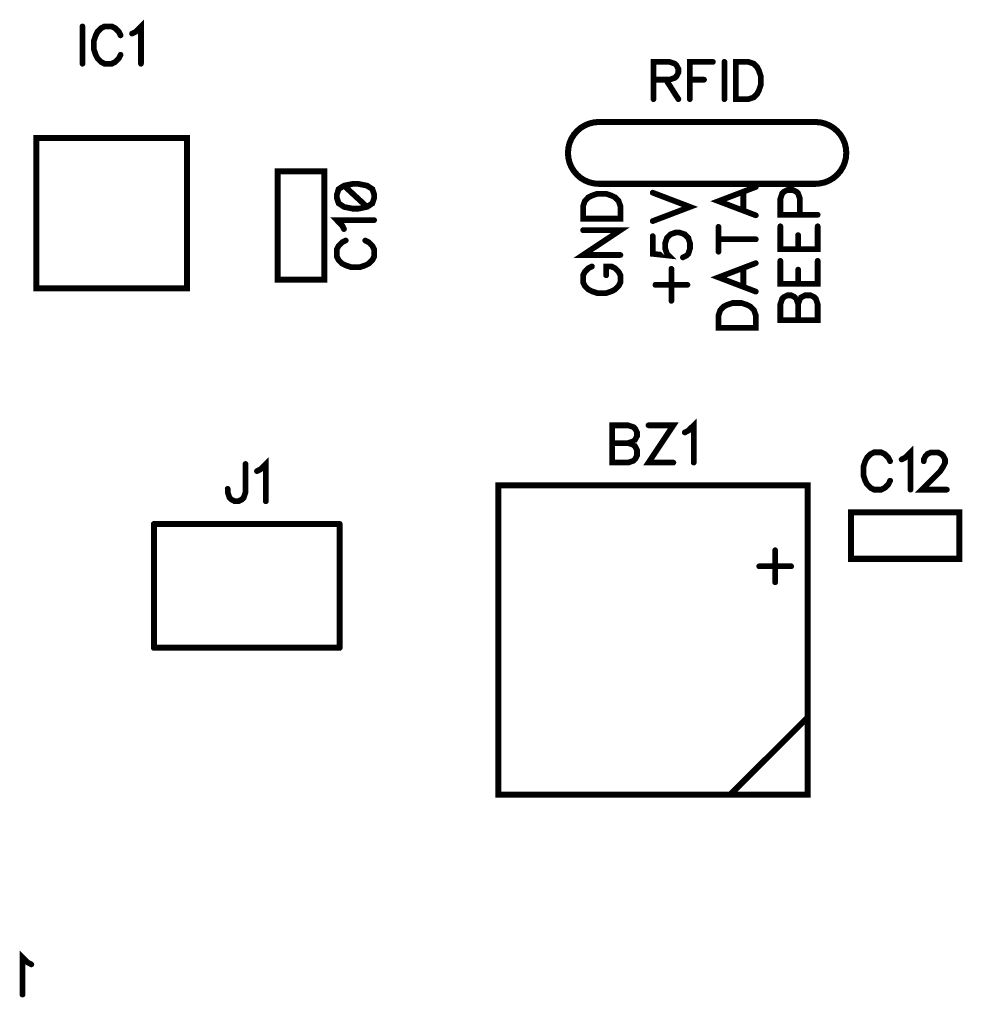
# Model space of a CAD drawing. Extents: x 0.01 to 6.15, y 0 to 8.66.
# Drawn here: x 4.608 to 6.131, y 4.597 to 6.178 of the extents above; entities that cross this region are included whole.
import ezdxf

# ---------------------------------------------------------------- set-up
doc = ezdxf.new("R2010")
doc.units = 0
doc.layers.add('Top_Silk', color=2, linetype='CONTINUOUS')

msp = doc.modelspace()

# ---------------------------------------------------------------- linework, layer by layer
at = {"layer": 'Top_Silk', "linetype": 'CONTINUOUS'}
for points, const_width in [([(4.7093, 6.1666), (4.7093, 6.1063)], 0.0093), ([(4.7709, 6.1522), (4.768, 6.1579), (4.7622, 6.1637), (4.7565, 6.1666), (4.7451, 6.1666), (4.7393, 6.1637), (4.7336, 6.1579), (4.7307, 6.1522), (4.7278, 6.1436), (4.7278, 6.1292), (4.7307, 6.1207), (4.7336, 6.1149), (4.7393, 6.1092), (4.7451, 6.1063), (4.7565, 6.1063), (4.7622, 6.1092), (4.768, 6.1149), (4.7709, 6.1207)], 0.0093), ([(4.7894, 6.155), (4.7952, 6.1579), (4.8038, 6.1665), (4.8038, 6.1063)], 0.0093), ([(5.632, 6.0805), (5.6578, 6.0805), (5.6664, 6.0835), (5.6693, 6.0863), (5.6722, 6.092), (5.6722, 6.0978), (5.6693, 6.1035), (5.6664, 6.1064), (5.6578, 6.1093), (5.632, 6.1093), (5.632, 6.049)], 0.0093), ([(5.728, 6.1093), (5.6907, 6.1093), (5.6907, 6.049)], 0.0093), ([(5.7466, 6.1093), (5.7466, 6.049)], 0.0093), ([(5.7651, 6.1093), (5.7651, 6.049), (5.7852, 6.049), (5.7938, 6.0519), (5.7996, 6.0576), (5.8024, 6.0634), (5.8053, 6.0719), (5.8053, 6.0863), (5.8024, 6.0949), (5.7996, 6.1006), (5.7938, 6.1064), (5.7852, 6.1093), (5.7651, 6.1093)], 0.0093), ([(5.6521, 6.0805), (5.6722, 6.049)], 0.0093), ([(5.6907, 6.0805), (5.7136, 6.0805)], 0.0093), ([(5.5436, 6.0121), (5.5358, 6.0115), (5.5282, 6.0096), (5.521, 6.0066), (5.5143, 6.0025), (5.5084, 5.9974), (5.5033, 5.9915), (5.4992, 5.9848), (5.4962, 5.9776), (5.4944, 5.9699), (5.4938, 5.9621), (5.4944, 5.9543), (5.4962, 5.9467), (5.4992, 5.9395), (5.5033, 5.9328), (5.5084, 5.9268), (5.5143, 5.9217), (5.521, 5.9176), (5.5282, 5.9146), (5.5358, 5.9128), (5.5436, 5.9121)], 0.0098), ([(5.8936, 6.0121), (5.5436, 6.0121)], 0.0098), ([(5.8936, 5.9121), (5.9014, 5.9128), (5.909, 5.9146), (5.9163, 5.9176), (5.9229, 5.9217), (5.9289, 5.9268), (5.934, 5.9328), (5.9381, 5.9395), (5.9411, 5.9467), (5.9429, 5.9543), (5.9435, 5.9621), (5.9429, 5.9699), (5.9411, 5.9776), (5.9381, 5.9848), (5.934, 5.9915), (5.9289, 5.9974), (5.9229, 6.0025), (5.9163, 6.0066), (5.909, 6.0096), (5.9014, 6.0115), (5.8936, 6.0121)], 0.0098), ([(4.6349, 5.9863), (4.8781, 5.9863), (4.8781, 5.7431), (4.6349, 5.7431), (4.6349, 5.9863)], 0.0098), ([(5.0248, 5.7571), (5.1, 5.7571), (5.1, 5.9324), (5.0248, 5.9324), (5.0248, 5.7571)], 0.0098), ([(5.1204, 5.8892), (5.1232, 5.8806), (5.1319, 5.8748), (5.1462, 5.8719), (5.1548, 5.8719), (5.1691, 5.8748), (5.1778, 5.8806), (5.1806, 5.8892), (5.1806, 5.8949), (5.1778, 5.9035), (5.1691, 5.9092), (5.1548, 5.9121), (5.1462, 5.9121), (5.1319, 5.9092), (5.1232, 5.9035), (5.1204, 5.8949), (5.1204, 5.8892)], 0.0093), ([(5.1319, 5.9092), (5.1691, 5.8748)], 0.0093), ([(5.8936, 5.9121), (5.5436, 5.9121)], 0.0098), ([(5.5182, 5.8558), (5.5785, 5.8558), (5.5785, 5.8759), (5.5756, 5.8845), (5.5699, 5.8903), (5.5641, 5.8931), (5.5556, 5.896), (5.5412, 5.896), (5.5326, 5.8931), (5.5268, 5.8903), (5.5211, 5.8845), (5.5182, 5.8759), (5.5182, 5.8558)], 0.0093), ([(5.6307, 5.8519), (5.691, 5.8748), (5.6307, 5.8978)], 0.0093), ([(5.7973, 5.9071), (5.737, 5.8841), (5.7973, 5.8612)], 0.0093), ([(5.7772, 5.8698), (5.7772, 5.8985)], 0.0093), ([(5.8686, 5.8621), (5.8686, 5.8879), (5.8657, 5.8965), (5.8628, 5.8994), (5.8571, 5.9022), (5.8485, 5.9022), (5.8428, 5.8994), (5.8399, 5.8965), (5.837, 5.8879), (5.837, 5.8621), (5.8973, 5.8621)], 0.0093), ([(5.1319, 5.839), (5.1289, 5.8448), (5.1204, 5.8534), (5.1806, 5.8534)], 0.0093), ([(5.5182, 5.8372), (5.5785, 5.8372), (5.5182, 5.7971), (5.5785, 5.7971)], 0.0093), ([(5.6308, 5.8276), (5.6308, 5.7989), (5.6566, 5.7961), (5.6538, 5.7989), (5.6508, 5.8076), (5.6508, 5.8161), (5.6538, 5.8247), (5.6595, 5.8305), (5.6681, 5.8334), (5.6738, 5.8334), (5.6824, 5.8305), (5.6882, 5.8247), (5.691, 5.8161), (5.691, 5.8076), (5.6882, 5.7989), (5.6853, 5.7961), (5.6796, 5.7932)], 0.0093), ([(5.737, 5.8024), (5.737, 5.8426)], 0.0093), ([(5.837, 5.8435), (5.837, 5.8063), (5.8973, 5.8063), (5.8973, 5.8435)], 0.0093), ([(5.1346, 5.8205), (5.1289, 5.8176), (5.1232, 5.8119), (5.1203, 5.8062), (5.1203, 5.7947), (5.1232, 5.7889), (5.1289, 5.7832), (5.1346, 5.7803), (5.1433, 5.7774), (5.1577, 5.7774), (5.1662, 5.7803), (5.172, 5.7832), (5.1777, 5.7889), (5.1806, 5.7947), (5.1806, 5.8062), (5.1777, 5.8119), (5.172, 5.8176), (5.1662, 5.8205)], 0.0093), ([(5.737, 5.8225), (5.7973, 5.8225)], 0.0093), ([(5.8657, 5.8063), (5.8657, 5.8292)], 0.0093), ([(5.7973, 5.7839), (5.737, 5.7609), (5.7973, 5.7379)], 0.0093), ([(5.837, 5.7877), (5.837, 5.7504), (5.8973, 5.7504), (5.8973, 5.7877)], 0.0093), ([(5.5326, 5.7785), (5.5268, 5.7757), (5.5211, 5.7699), (5.5182, 5.7642), (5.5182, 5.7527), (5.5211, 5.747), (5.5268, 5.7413), (5.5326, 5.7383), (5.5412, 5.7355), (5.5556, 5.7355), (5.5641, 5.7383), (5.5699, 5.7413), (5.5756, 5.747), (5.5785, 5.7527), (5.5785, 5.7642), (5.5756, 5.7699), (5.5699, 5.7757), (5.5641, 5.7785), (5.5556, 5.7785), (5.5556, 5.7642)], 0.0093), ([(5.6609, 5.723), (5.6609, 5.7746)], 0.0093), ([(5.7772, 5.7466), (5.7772, 5.7753)], 0.0093), ([(5.8657, 5.7504), (5.8657, 5.7734)], 0.0093), ([(5.6351, 5.7488), (5.6867, 5.7488)], 0.0093), ([(5.737, 5.6792), (5.7973, 5.6792), (5.7973, 5.6993), (5.7944, 5.7079), (5.7887, 5.7137), (5.7829, 5.7166), (5.7743, 5.7194), (5.7599, 5.7194), (5.7513, 5.7166), (5.7456, 5.7137), (5.7399, 5.7079), (5.737, 5.6993), (5.737, 5.6792)], 0.0093), ([(5.837, 5.6917), (5.8973, 5.6917), (5.8973, 5.7176), (5.8944, 5.7262), (5.8915, 5.7291), (5.8858, 5.7319), (5.8772, 5.7319), (5.8714, 5.7291), (5.8686, 5.7262), (5.8657, 5.7176), (5.8628, 5.7262), (5.86, 5.7291), (5.8543, 5.7319), (5.8485, 5.7319), (5.8428, 5.7291), (5.8399, 5.7262), (5.837, 5.7176), (5.837, 5.6917)], 0.0093), ([(5.8657, 5.6917), (5.8657, 5.7176)], 0.0093), ([(5.5652, 5.5217), (5.5652, 5.4614), (5.591, 5.4614), (5.5996, 5.4643), (5.6025, 5.4672), (5.6054, 5.4729), (5.6054, 5.4815), (5.6025, 5.4873), (5.5996, 5.4901), (5.591, 5.493), (5.5996, 5.4959), (5.6025, 5.4987), (5.6054, 5.5044), (5.6054, 5.5102), (5.6025, 5.5159), (5.5996, 5.5188), (5.591, 5.5217), (5.5652, 5.5217)], 0.0093), ([(5.6239, 5.5217), (5.6641, 5.5217), (5.6239, 5.4614), (5.6641, 5.4614)], 0.0093), ([(5.6826, 5.5101), (5.6884, 5.5131), (5.697, 5.5216), (5.697, 5.4614)], 0.0093), ([(5.5652, 5.493), (5.591, 5.493)], 0.0093), ([(6.0329, 5.4665), (6.0386, 5.4694), (6.0473, 5.4779), (6.0473, 5.4177)], 0.0093), ([(6.0143, 5.4637), (6.0115, 5.4694), (6.0057, 5.4751), (6, 5.478), (5.9885, 5.478), (5.9828, 5.4751), (5.9771, 5.4694), (5.9741, 5.4637), (5.9713, 5.4551), (5.9713, 5.4407), (5.9741, 5.4321), (5.9771, 5.4263), (5.9828, 5.4206), (5.9885, 5.4177), (6, 5.4177), (6.0057, 5.4206), (6.0115, 5.4263), (6.0143, 5.4321)], 0.0093), ([(6.0687, 5.4636), (6.0687, 5.4665), (6.0716, 5.4722), (6.0744, 5.4751), (6.0802, 5.4779), (6.0917, 5.4779), (6.0974, 5.4751), (6.1002, 5.4722), (6.1031, 5.4665), (6.1031, 5.4608), (6.1002, 5.455), (6.0945, 5.4464), (6.0658, 5.4177), (6.106, 5.4177)], 0.0093), ([(4.9727, 5.4592), (4.9727, 5.4133), (4.9698, 5.4047), (4.9669, 5.4018), (4.9612, 5.3989), (4.9554, 5.3989), (4.9497, 5.4018), (4.9469, 5.4047), (4.944, 5.4133), (4.944, 5.419)], 0.0093), ([(4.9912, 5.4476), (4.997, 5.4506), (5.0056, 5.4591), (5.0056, 5.3989)], 0.0093), ([(5.3811, 5.4245), (5.8811, 5.4245), (5.8811, 4.9245), (5.3811, 4.9245), (5.3811, 5.4245)], 0.0098), ([(5.951, 5.3809), (6.1263, 5.3809), (6.1263, 5.3058), (5.951, 5.3058), (5.951, 5.3809)], 0.0098), ([(4.8248, 5.362), (5.1248, 5.362)], 0.0098), ([(4.8248, 5.162), (4.8248, 5.362)], 0.0098), ([(5.1248, 5.162), (5.1248, 5.362)], 0.0098), ([(5.8286, 5.3197), (5.8286, 5.268)], 0.0093), ([(5.8028, 5.2938), (5.8545, 5.2938)], 0.0093), ([(4.8248, 5.162), (5.1248, 5.162)], 0.0098), ([(4.9331, 5.162), (5.1248, 5.162)], 0.0098), ([(5.8811, 5.0495), (5.756, 4.9245)], 0.0098), ([(4.6267, 4.6501), (4.621, 4.653), (4.6123, 4.6615), (4.6123, 4.6013)], 0.0093)]:
    msp.add_lwpolyline(points, dxfattribs=dict(at, const_width=const_width))
for points, const_width in [([(4.707, 6.1666, 1), (4.7116, 6.1666, 1), (4.707, 6.1666, 1)], 0.0046), ([(4.7685, 6.1522, 1), (4.7732, 6.1522, 1), (4.7685, 6.1522, 1)], 0.0046), ([(4.7871, 6.155, 1), (4.7917, 6.155, 1), (4.7871, 6.155, 1)], 0.0046), ([(4.7685, 6.1207, 1), (4.7732, 6.1207, 1), (4.7685, 6.1207, 1)], 0.0046), ([(4.707, 6.1063, 1), (4.7116, 6.1063, 1), (4.707, 6.1063, 1)], 0.0046), ([(4.8015, 6.1063, 1), (4.8061, 6.1063, 1), (4.8015, 6.1063, 1)], 0.0046), ([(5.7257, 6.1093, 1), (5.7303, 6.1093, 1), (5.7257, 6.1093, 1)], 0.0046), ([(5.7442, 6.1093, 1), (5.7489, 6.1093, 1), (5.7442, 6.1093, 1)], 0.0046), ([(5.7628, 6.1093, 1), (5.7674, 6.1093, 1), (5.7628, 6.1093, 1)], 0.0046), ([(5.6297, 6.0805, 1), (5.6343, 6.0805, 1), (5.6297, 6.0805, 1)], 0.0046), ([(5.6498, 6.0805, 1), (5.6544, 6.0805, 1), (5.6498, 6.0805, 1)], 0.0046), ([(5.6884, 6.0805, 1), (5.693, 6.0805, 1), (5.6884, 6.0805, 1)], 0.0046), ([(5.7113, 6.0805, 1), (5.716, 6.0805, 1), (5.7113, 6.0805, 1)], 0.0046), ([(5.6297, 6.049, 1), (5.6343, 6.049, 1), (5.6297, 6.049, 1)], 0.0046), ([(5.6698, 6.049, 1), (5.6745, 6.049, 1), (5.6698, 6.049, 1)], 0.0046), ([(5.6884, 6.049, 1), (5.693, 6.049, 1), (5.6884, 6.049, 1)], 0.0046), ([(5.7442, 6.049, 1), (5.7489, 6.049, 1), (5.7442, 6.049, 1)], 0.0046), ([(5.5412, 6.0121, 1), (5.5461, 6.0121, 1), (5.5412, 6.0121, 1)], 0.0049), ([(5.5412, 6.0121, 1), (5.5461, 6.0121, 1), (5.5412, 6.0121, 1)], 0.0049), ([(5.8912, 6.0121, 1), (5.8961, 6.0121, 1), (5.8912, 6.0121, 1)], 0.0049), ([(5.8912, 6.0121, 1), (5.8961, 6.0121, 1), (5.8912, 6.0121, 1)], 0.0049), ([(5.1295, 5.9092, 1), (5.1342, 5.9092, 1), (5.1295, 5.9092, 1)], 0.0046), ([(5.5412, 5.9121, 1), (5.5461, 5.9121, 1), (5.5412, 5.9121, 1)], 0.0049), ([(5.5412, 5.9121, 1), (5.5461, 5.9121, 1), (5.5412, 5.9121, 1)], 0.0049), ([(5.8912, 5.9121, 1), (5.8961, 5.9121, 1), (5.8912, 5.9121, 1)], 0.0049), ([(5.8912, 5.9121, 1), (5.8961, 5.9121, 1), (5.8912, 5.9121, 1)], 0.0049), ([(5.6284, 5.8978, 1), (5.6331, 5.8978, 1), (5.6284, 5.8978, 1)], 0.0046), ([(5.7749, 5.8985, 1), (5.7795, 5.8985, 1), (5.7749, 5.8985, 1)], 0.0046), ([(5.795, 5.9071, 1), (5.7996, 5.9071, 1), (5.795, 5.9071, 1)], 0.0046), ([(5.1181, 5.8892, 1), (5.1227, 5.8892, 1), (5.1181, 5.8892, 1)], 0.0046), ([(5.1668, 5.8748, 1), (5.1714, 5.8748, 1), (5.1668, 5.8748, 1)], 0.0046), ([(5.7749, 5.8698, 1), (5.7795, 5.8698, 1), (5.7749, 5.8698, 1)], 0.0046), ([(5.795, 5.8612, 1), (5.7996, 5.8612, 1), (5.795, 5.8612, 1)], 0.0046), ([(5.8663, 5.8621, 1), (5.8709, 5.8621, 1), (5.8663, 5.8621, 1)], 0.0046), ([(5.895, 5.8621, 1), (5.8996, 5.8621, 1), (5.895, 5.8621, 1)], 0.0046), ([(5.1783, 5.8534, 1), (5.1829, 5.8534, 1), (5.1783, 5.8534, 1)], 0.0046), ([(5.5159, 5.8558, 1), (5.5205, 5.8558, 1), (5.5159, 5.8558, 1)], 0.0046), ([(5.6284, 5.8519, 1), (5.6331, 5.8519, 1), (5.6284, 5.8519, 1)], 0.0046), ([(5.1295, 5.839, 1), (5.1342, 5.839, 1), (5.1295, 5.839, 1)], 0.0046), ([(5.5159, 5.8372, 1), (5.5205, 5.8372, 1), (5.5159, 5.8372, 1)], 0.0046), ([(5.7347, 5.8426, 1), (5.7393, 5.8426, 1), (5.7347, 5.8426, 1)], 0.0046), ([(5.8347, 5.8435, 1), (5.8393, 5.8435, 1), (5.8347, 5.8435, 1)], 0.0046), ([(5.895, 5.8435, 1), (5.8996, 5.8435, 1), (5.895, 5.8435, 1)], 0.0046), ([(5.1323, 5.8205, 1), (5.137, 5.8205, 1), (5.1323, 5.8205, 1)], 0.0046), ([(5.1639, 5.8205, 1), (5.1685, 5.8205, 1), (5.1639, 5.8205, 1)], 0.0046), ([(5.6285, 5.8276, 1), (5.6331, 5.8276, 1), (5.6285, 5.8276, 1)], 0.0046), ([(5.7347, 5.8225, 1), (5.7393, 5.8225, 1), (5.7347, 5.8225, 1)], 0.0046), ([(5.795, 5.8225, 1), (5.7996, 5.8225, 1), (5.795, 5.8225, 1)], 0.0046), ([(5.8634, 5.8292, 1), (5.868, 5.8292, 1), (5.8634, 5.8292, 1)], 0.0046), ([(5.7347, 5.8024, 1), (5.7393, 5.8024, 1), (5.7347, 5.8024, 1)], 0.0046), ([(5.8634, 5.8063, 1), (5.868, 5.8063, 1), (5.8634, 5.8063, 1)], 0.0046), ([(5.5762, 5.7971, 1), (5.5808, 5.7971, 1), (5.5762, 5.7971, 1)], 0.0046), ([(5.6772, 5.7932, 1), (5.6819, 5.7932, 1), (5.6772, 5.7932, 1)], 0.0046), ([(5.795, 5.7839, 1), (5.7996, 5.7839, 1), (5.795, 5.7839, 1)], 0.0046), ([(5.8347, 5.7877, 1), (5.8393, 5.7877, 1), (5.8347, 5.7877, 1)], 0.0046), ([(5.895, 5.7877, 1), (5.8996, 5.7877, 1), (5.895, 5.7877, 1)], 0.0046), ([(5.5302, 5.7785, 1), (5.5349, 5.7785, 1), (5.5302, 5.7785, 1)], 0.0046), ([(5.6586, 5.7746, 1), (5.6633, 5.7746, 1), (5.6586, 5.7746, 1)], 0.0046), ([(5.7749, 5.7753, 1), (5.7795, 5.7753, 1), (5.7749, 5.7753, 1)], 0.0046), ([(5.8634, 5.7734, 1), (5.868, 5.7734, 1), (5.8634, 5.7734, 1)], 0.0046), ([(5.5533, 5.7642, 1), (5.5579, 5.7642, 1), (5.5533, 5.7642, 1)], 0.0046), ([(5.6328, 5.7488, 1), (5.6374, 5.7488, 1), (5.6328, 5.7488, 1)], 0.0046), ([(5.6844, 5.7488, 1), (5.6891, 5.7488, 1), (5.6844, 5.7488, 1)], 0.0046), ([(5.7749, 5.7466, 1), (5.7795, 5.7466, 1), (5.7749, 5.7466, 1)], 0.0046), ([(5.795, 5.7379, 1), (5.7996, 5.7379, 1), (5.795, 5.7379, 1)], 0.0046), ([(5.8634, 5.7504, 1), (5.868, 5.7504, 1), (5.8634, 5.7504, 1)], 0.0046), ([(5.6586, 5.723, 1), (5.6633, 5.723, 1), (5.6586, 5.723, 1)], 0.0046), ([(5.8634, 5.7176, 1), (5.868, 5.7176, 1), (5.8634, 5.7176, 1)], 0.0046), ([(5.8347, 5.6917, 1), (5.8393, 5.6917, 1), (5.8347, 5.6917, 1)], 0.0046), ([(5.8634, 5.6917, 1), (5.868, 5.6917, 1), (5.8634, 5.6917, 1)], 0.0046), ([(5.7347, 5.6792, 1), (5.7393, 5.6792, 1), (5.7347, 5.6792, 1)], 0.0046), ([(5.5628, 5.5217, 1), (5.5675, 5.5217, 1), (5.5628, 5.5217, 1)], 0.0046), ([(5.6216, 5.5217, 1), (5.6262, 5.5217, 1), (5.6216, 5.5217, 1)], 0.0046), ([(5.6803, 5.5101, 1), (5.6849, 5.5101, 1), (5.6803, 5.5101, 1)], 0.0046), ([(5.5628, 5.493, 1), (5.5675, 5.493, 1), (5.5628, 5.493, 1)], 0.0046), ([(5.5887, 5.493, 1), (5.5933, 5.493, 1), (5.5887, 5.493, 1)], 0.0046), ([(6.0306, 5.4665, 1), (6.0352, 5.4665, 1), (6.0306, 5.4665, 1)], 0.0046), ([(4.9704, 5.4592, 1), (4.975, 5.4592, 1), (4.9704, 5.4592, 1)], 0.0046), ([(5.6618, 5.4614, 1), (5.6664, 5.4614, 1), (5.6618, 5.4614, 1)], 0.0046), ([(5.6947, 5.4614, 1), (5.6993, 5.4614, 1), (5.6947, 5.4614, 1)], 0.0046), ([(6.012, 5.4637, 1), (6.0167, 5.4637, 1), (6.012, 5.4637, 1)], 0.0046), ([(6.0664, 5.4636, 1), (6.071, 5.4636, 1), (6.0664, 5.4636, 1)], 0.0046), ([(4.9889, 5.4476, 1), (4.9935, 5.4476, 1), (4.9889, 5.4476, 1)], 0.0046), ([(4.9416, 5.419, 1), (4.9463, 5.419, 1), (4.9416, 5.419, 1)], 0.0046), ([(6.012, 5.4321, 1), (6.0167, 5.4321, 1), (6.012, 5.4321, 1)], 0.0046), ([(6.0449, 5.4177, 1), (6.0496, 5.4177, 1), (6.0449, 5.4177, 1)], 0.0046), ([(6.1037, 5.4177, 1), (6.1083, 5.4177, 1), (6.1037, 5.4177, 1)], 0.0046), ([(5.0033, 5.3989, 1), (5.0079, 5.3989, 1), (5.0033, 5.3989, 1)], 0.0046), ([(4.8223, 5.362, 1), (4.8272, 5.362, 1), (4.8223, 5.362, 1)], 0.0049), ([(4.8223, 5.362, 1), (4.8272, 5.362, 1), (4.8223, 5.362, 1)], 0.0049), ([(5.1223, 5.362, 1), (5.1272, 5.362, 1), (5.1223, 5.362, 1)], 0.0049), ([(5.1223, 5.362, 1), (5.1272, 5.362, 1), (5.1223, 5.362, 1)], 0.0049), ([(5.8263, 5.3197, 1), (5.8309, 5.3197, 1), (5.8263, 5.3197, 1)], 0.0046), ([(5.8005, 5.2938, 1), (5.8051, 5.2938, 1), (5.8005, 5.2938, 1)], 0.0046), ([(5.8521, 5.2938, 1), (5.8568, 5.2938, 1), (5.8521, 5.2938, 1)], 0.0046), ([(5.8263, 5.268, 1), (5.8309, 5.268, 1), (5.8263, 5.268, 1)], 0.0046), ([(4.8223, 5.162, 1), (4.8272, 5.162, 1), (4.8223, 5.162, 1)], 0.0049), ([(4.8223, 5.162, 1), (4.8272, 5.162, 1), (4.8223, 5.162, 1)], 0.0049), ([(4.9306, 5.162, 1), (4.9355, 5.162, 1), (4.9306, 5.162, 1)], 0.0049), ([(5.1223, 5.162, 1), (5.1272, 5.162, 1), (5.1223, 5.162, 1)], 0.0049), ([(5.1223, 5.162, 1), (5.1272, 5.162, 1), (5.1223, 5.162, 1)], 0.0049), ([(5.1223, 5.162, 1), (5.1272, 5.162, 1), (5.1223, 5.162, 1)], 0.0049), ([(5.8786, 5.0495, 1), (5.8835, 5.0495, 1), (5.8786, 5.0495, 1)], 0.0049), ([(5.7536, 4.9245, 1), (5.7585, 4.9245, 1), (5.7536, 4.9245, 1)], 0.0049), ([(4.6244, 4.6501, 1), (4.629, 4.6501, 1), (4.6244, 4.6501, 1)], 0.0046), ([(4.61, 4.6013, 1), (4.6147, 4.6013, 1), (4.61, 4.6013, 1)], 0.0046)]:
    msp.add_lwpolyline(points, format="xyb", dxfattribs=dict(at, const_width=const_width))

doc.saveas('drawing.dxf')
